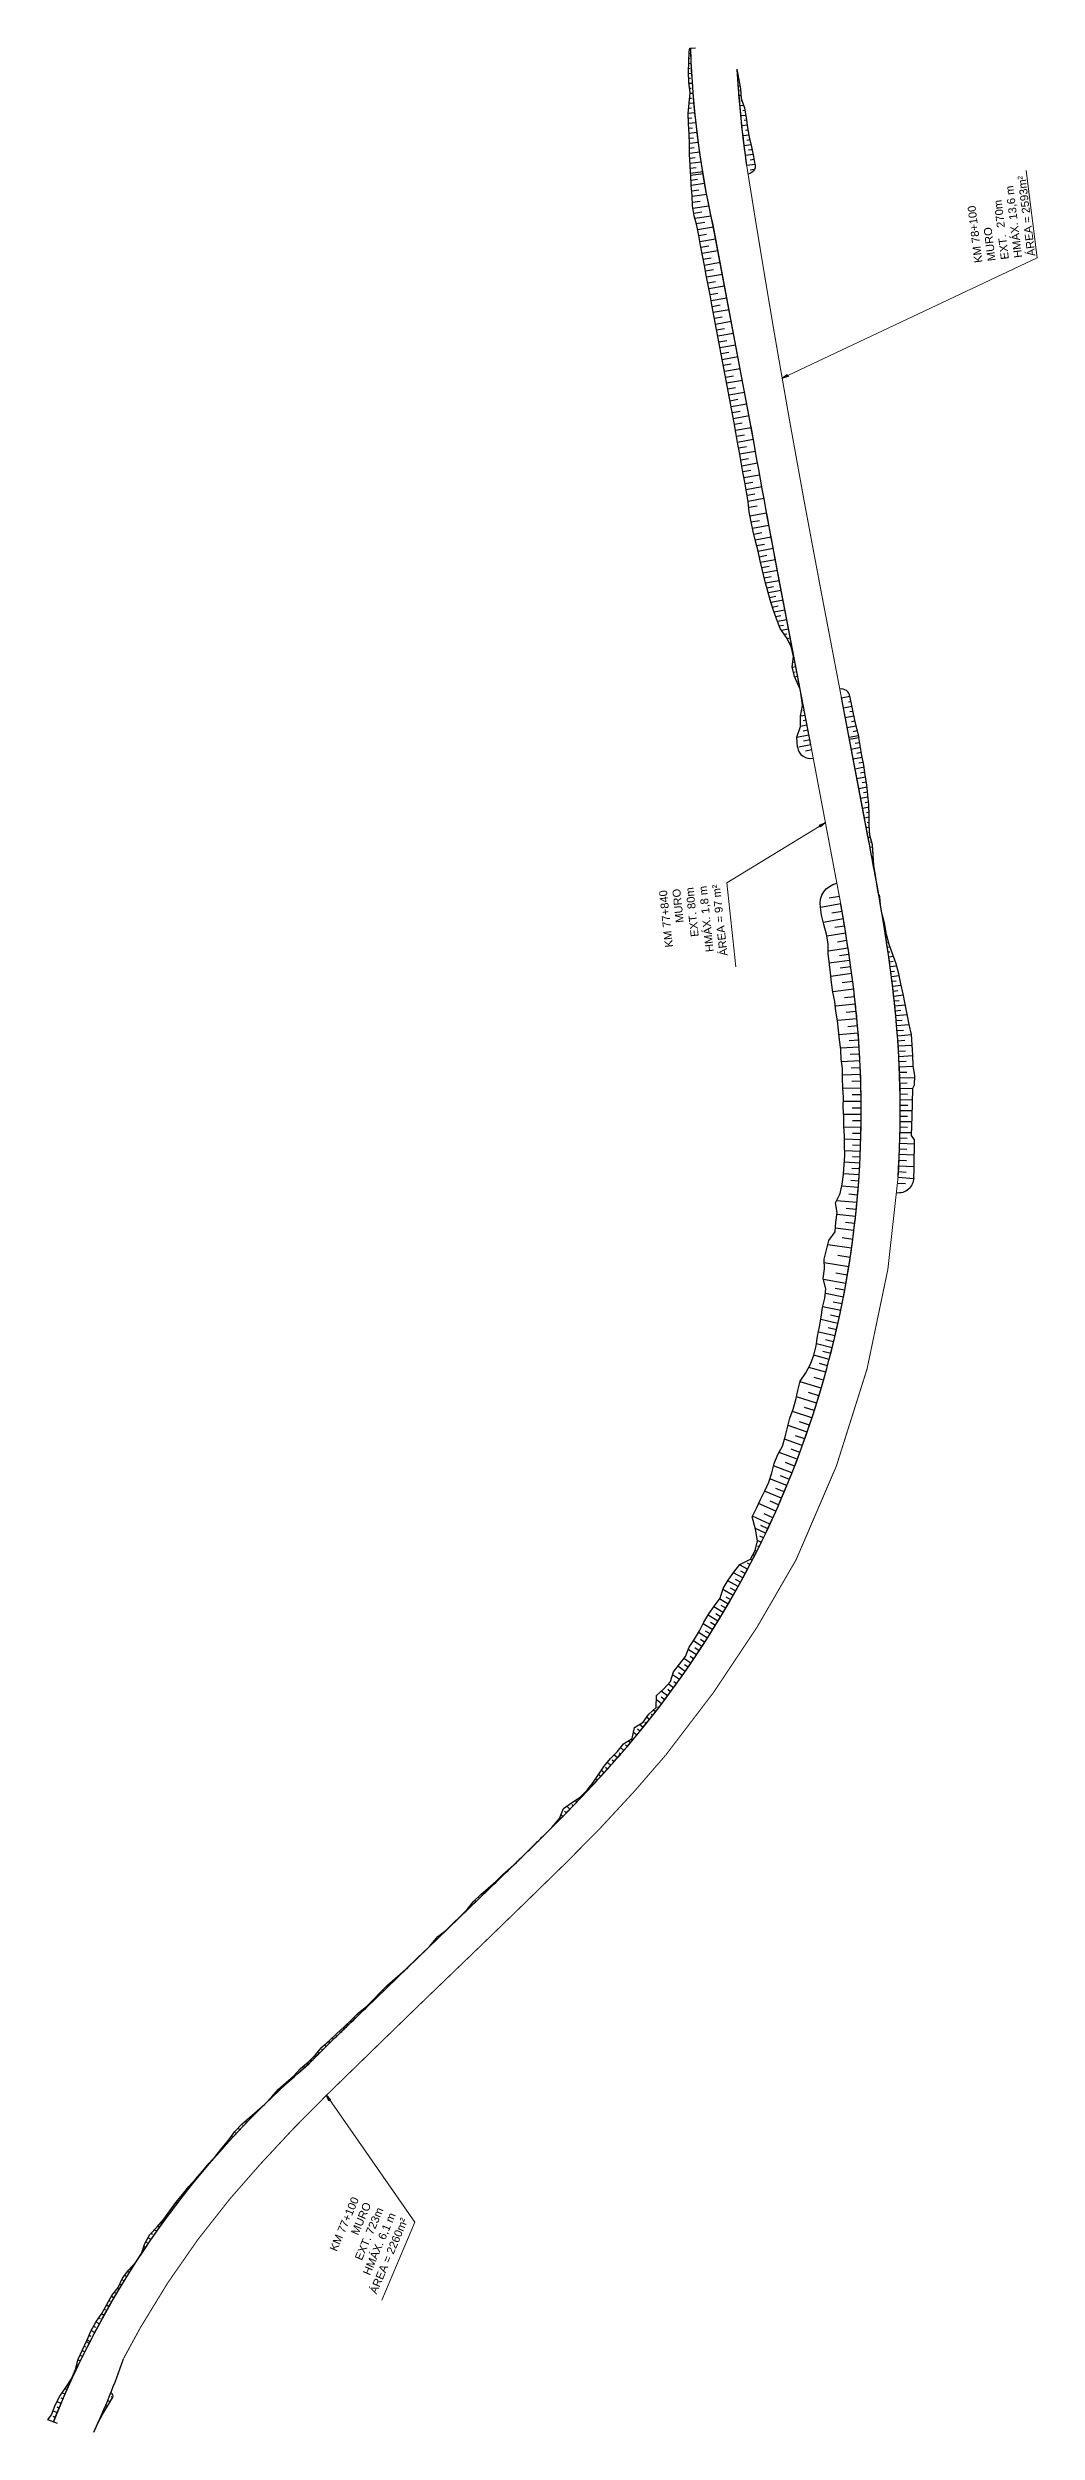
# Model space of a CAD drawing. Header units: metres. Extents: x 288738 to 324331, y 7399322 to 7465117.
# Drawn here: x 300491 to 300986, y 7446631 to 7447823 of the extents above; entities that cross this region are included whole.
import ezdxf

# ---------------------------------------------------------------- set-up
doc = ezdxf.new("R2010")
doc.units = ezdxf.units.M
doc.header["$LTSCALE"] = 10
for name, color, linetype in [('F-HZ-ATERRO-TALUDE', 110, 'Continuous'), ('F-HZ-MUROS', 210, 'Continuous'), ('F-HZ-PIANO-CORTE', 10, 'Continuous'), ('F-HZ-TALUDE', 2, 'Continuous')]:
    doc.layers.add(name, color=color, linetype=linetype)
doc.layers.add('U-HZ-TEXTO-MUROS', color=2, linetype='Continuous', lineweight=0)
doc.styles.add('ARIAL', font='arial.ttf')
doc.styles.add('DIM', font='arial.ttf', dxfattribs={"width": 0.8})
doc.dimstyles.new('U-1_2000', dxfattribs={"dimscale": 2, "dimtxt": 1.5, "dimasz": 0.75, "dimexe": 0.75, "dimexo": 0.75, "dimgap": 0.25, "dimtad": 1, "dimzin": 4, "dimtxsty": 'DIM', "dimblk": 'ARCHTICK', "dimcen": 0.7, "dimdle": 0.75, "dimclrd": 256, "dimclre": 256, "dimclrt": 256, "dimaunit": 1, "dimadec": 3, "dimazin": 2, "dimtfac": 1, "dimtofl": 0, "dimtmove": 0, "dimatfit": 3, "dimldrblk": 'CLOSEDBLANK', "dimfxl": 0, "dimtolj": 1, "dimtzin": 0, "dimlwd": -1, "dimlwe": -1, "dimarcsym": 0})

# ---------------------------------------------------------------- blocks, each defined once
blk = doc.blocks.new('_ArchTick')
at = {"color": 0, "linetype": 'ByBlock', "const_width": 0.15}
blk.add_lwpolyline([(-0.5, -0.5), (0.5, 0.5)], dxfattribs=at)

msp = doc.modelspace()

# ---------------------------------------------------------------- linework, layer by layer
at = {"layer": 'F-HZ-ATERRO-TALUDE', "linetype": 'Continuous', "lineweight": -3}
for p, q in [((300869.865, 7447488.953), (300867.555, 7447488.511)), ((300868.37, 7447496.77), (300868.276, 7447496.752)), ((300868.84, 7447494.315), (300868.513, 7447494.252)), ((300868.926, 7447493.864), (300868.57, 7447493.796)), ((300869.395, 7447491.409), (300868.726, 7447491.28)), ((300870.335, 7447486.498), (300868.938, 7447486.23)), ((300871.743, 7447479.131), (300865.723, 7447477.98)), ((300872.683, 7447474.22), (300866.662, 7447473.069)), ((300870.804, 7447484.042), (300867.504, 7447483.411)), ((300871.274, 7447481.587), (300868.937, 7447481.14)), ((300872.213, 7447476.676), (300869.037, 7447476.068)), ((300873.155, 7447471.749), (300869.979, 7447471.141)), ((300887.691, 7447394.711), (300877.519, 7447392.924)), ((300887.024, 7447398.473), (300881.872, 7447397.585)), ((300888.346, 7447390.946), (300883.194, 7447390.057)), ((300907.217, 7447398.316), (300906.867, 7447398.255)), ((300907.3, 7447397.396), (300907.025, 7447397.348)), ((300907.523, 7447394.897), (300907.488, 7447394.891)), ((300888.987, 7447387.178), (300878.938, 7447385.481)), ((300890.155, 7447380.11), (300880.726, 7447378.589)), ((300889.576, 7447383.645), (300884.724, 7447382.843)), ((300908.657, 7447387.779), (300908.966, 7447387.831)), ((300909.063, 7447385.318), (300909.287, 7447385.354)), ((300909.463, 7447382.853), (300909.974, 7447382.935)), ((300909.857, 7447380.386), (300910.118, 7447380.427)), ((300891.322, 7447372.667), (300881.391, 7447371.153)), ((300892.252, 7447366.416), (300881.798, 7447365.012)), ((300890.749, 7447376.39), (300886.03, 7447375.649)), ((300891.798, 7447369.495), (300887.079, 7447368.753)), ((300910.242, 7447377.926), (300910.93, 7447378.033)), ((300910.619, 7447375.474), (300911.106, 7447375.548)), ((300911.034, 7447373.163), (300912.323, 7447373.337)), ((300911.361, 7447370.714), (300912.266, 7447370.834)), ((300911.699, 7447368.266), (300914.054, 7447368.586)), ((300893.157, 7447359.887), (300882.703, 7447358.483)), ((300892.697, 7447363.247), (300887.455, 7447362.575)), ((300893.671, 7447355.984), (300888.428, 7447355.312)), ((300912.026, 7447365.818), (300913.836, 7447366.057)), ((300912.363, 7447363.37), (300915.692, 7447363.821)), ((300912.69, 7447360.921), (300914.5, 7447361.16)), ((300913.01, 7447358.471), (300916.894, 7447358.969)), ((300913.318, 7447356.013), (300915.359, 7447356.267)), ((300894.16, 7447352.077), (300883.738, 7447350.809)), ((300895.016, 7447344.597), (300885.036, 7447343.516)), ((300894.599, 7447348.338), (300889.552, 7447347.757)), ((300913.62, 7447353.557), (300917.909, 7447354.073)), ((300913.907, 7447351.102), (300916.166, 7447351.364)), ((300914.19, 7447348.649), (300918.936, 7447349.179)), ((300914.455, 7447346.194), (300916.943, 7447346.462)), ((300914.717, 7447343.742), (300919.929, 7447344.279)), ((300895.764, 7447337.273), (300885.991, 7447336.352)), ((300895.402, 7447340.936), (300890.432, 7447340.432)), ((300896.085, 7447333.683), (300891.235, 7447333.261)), ((300914.959, 7447341.292), (300917.7, 7447341.562)), ((300915.2, 7447338.845), (300920.947, 7447339.384)), ((300915.419, 7447336.391), (300918.401, 7447336.657)), ((300915.639, 7447333.941), (300921.821, 7447334.461)), ((300915.841, 7447331.39), (300919.13, 7447331.65)), ((300896.383, 7447330.091), (300886.802, 7447329.329)), ((300896.889, 7447323.15), (300887.63, 7447322.546)), ((300896.649, 7447326.622), (300891.934, 7447326.28)), ((300897.1, 7447319.679), (300892.439, 7447319.407)), ((300916.042, 7447328.843), (300923.009, 7447329.358)), ((300916.219, 7447326.276), (300919.695, 7447326.515)), ((300916.396, 7447323.708), (300923.337, 7447324.152)), ((300916.55, 7447321.091), (300920.059, 7447321.297)), ((300916.702, 7447318.474), (300923.783, 7447318.853)), ((300897.29, 7447316.206), (300888.027, 7447315.733)), ((300897.589, 7447309.423), (300888.543, 7447309.087)), ((300897.456, 7447312.815), (300892.967, 7447312.617)), ((300916.83, 7447315.869), (300920.35, 7447316.04)), ((300916.954, 7447313.266), (300923.997, 7447313.571)), ((300917.061, 7447310.516), (300920.723, 7447310.655)), ((300917.161, 7447307.766), (300924.636, 7447308.009)), ((300897.798, 7447302.626), (300888.734, 7447302.415)), ((300897.904, 7447295.951), (300889.003, 7447295.865)), ((300897.703, 7447306.025), (300893.163, 7447305.888)), ((300897.862, 7447299.289), (300893.423, 7447299.216)), ((300917.238, 7447305.084), (300920.889, 7447305.183)), ((300917.306, 7447302.4), (300923.663, 7447302.54)), ((300917.358, 7447299.624), (300921.098, 7447299.685)), ((300917.396, 7447296.845), (300923.539, 7447296.913)), ((300897.925, 7447289.411), (300889.204, 7447289.443)), ((300897.861, 7447282.993), (300889.304, 7447283.136)), ((300897.928, 7447292.681), (300893.439, 7447292.668)), ((300897.901, 7447286.202), (300893.595, 7447286.246)), ((300917.369, 7447283.212), (300921.114, 7447283.153)), ((300917.399, 7447285.938), (300923.296, 7447285.877)), ((300917.421, 7447294.117), (300921.151, 7447294.139)), ((300917.424, 7447288.664), (300921.074, 7447288.645)), ((300917.426, 7447291.39), (300923.418, 7447291.392)), ((300897.716, 7447276.846), (300889.521, 7447277.087)), ((300897.506, 7447270.942), (300889.636, 7447271.268)), ((300897.624, 7447273.894), (300893.603, 7447274.036)), ((300897.797, 7447279.919), (300893.613, 7447280.016)), ((300917.078, 7447272.29), (300920.789, 7447272.152)), ((300917.169, 7447275.055), (300924.52, 7447274.822)), ((300917.254, 7447277.772), (300920.891, 7447277.675)), ((300917.313, 7447280.487), (300923.175, 7447280.364)), ((300896.885, 7447259.207), (300889.057, 7447259.72)), ((300896.891, 7447259.296), (300889.074, 7447259.806)), ((300897.234, 7447265.161), (300889.528, 7447265.572)), ((300897.069, 7447262.228), (300893.2, 7447262.458)), ((300897.381, 7447268.051), (300893.516, 7447268.234)), ((300916.525, 7447260.921), (300920.431, 7447260.688)), ((300916.69, 7447263.816), (300924.424, 7447263.399)), ((300916.836, 7447266.669), (300920.624, 7447266.486)), ((300916.964, 7447269.526), (300924.444, 7447269.207)), ((300896.435, 7447252.998), (300888.16, 7447253.646)), ((300896.126, 7447249.191), (300891.797, 7447249.564)), ((300896.666, 7447256.102), (300892.645, 7447256.391)), ((300916.18, 7447255.13), (300920.086, 7447254.898)), ((300916.349, 7447258.025), (300924.189, 7447257.513)), ((300895.779, 7447245.387), (300885.638, 7447246.34)), ((300895.072, 7447238.395), (300885.756, 7447239.406)), ((300894.686, 7447234.935), (300890.002, 7447235.477)), ((300895.436, 7447241.89), (300890.456, 7447242.394)), ((300893.09, 7447222.554), (300881.206, 7447224.236)), ((300894.27, 7447231.478), (300885.055, 7447232.61)), ((300893.7, 7447227.013), (300888.436, 7447227.709)), ((300891.698, 7447213.349), (300879.443, 7447215.322)), ((300892.416, 7447217.948), (300886.262, 7447218.879)), ((300890.272, 7447204.936), (300879.072, 7447206.94)), ((300889.011, 7447198.185), (300880.021, 7447199.924)), ((300889.654, 7447201.558), (300884.821, 7447202.458)), ((300891.003, 7447209.139), (300885.214, 7447210.123)), ((300887.654, 7447191.401), (300878.623, 7447193.281)), ((300886.969, 7447188.186), (300882.57, 7447189.133)), ((300888.344, 7447194.791), (300883.937, 7447195.676)), ((300884.839, 7447178.737), (300876.534, 7447180.696)), ((300886.269, 7447184.975), (300877.712, 7447186.876)), ((300884.134, 7447175.779), (300880.054, 7447176.768)), ((300885.567, 7447181.853), (300881.366, 7447182.815)), ((300881.93, 7447167.03), (300874.216, 7447169.051)), ((300883.408, 7447172.826), (300875.538, 7447174.785)), ((300881.078, 7447163.837), (300877.077, 7447164.914)), ((300882.674, 7447169.926), (300878.801, 7447170.916)), ((300877.933, 7447152.671), (300867.322, 7447155.799)), ((300880.207, 7447160.649), (300871.713, 7447162.997)), ((300879.086, 7447156.655), (300874.366, 7447158.003)), ((300873.266, 7447137.736), (300863.509, 7447140.954)), ((300875.622, 7447145.072), (300865.514, 7447148.231)), ((300874.457, 7447141.4), (300869.54, 7447142.979)), ((300876.793, 7447148.867), (300871.55, 7447150.459)), ((300870.843, 7447130.573), (300861.318, 7447133.879)), ((300869.667, 7447127.23), (300865.072, 7447128.862)), ((300872.071, 7447134.149), (300867.138, 7447135.818)), ((300865.938, 7447117.085), (300856.883, 7447120.527)), ((300868.47, 7447123.894), (300859.588, 7447127.122)), ((300867.221, 7447120.483), (300862.905, 7447122.088)), ((300860.701, 7447103.893), (300852.293, 7447107.372)), ((300863.268, 7447110.217), (300854.138, 7447113.846)), ((300861.999, 7447107.049), (300857.615, 7447108.828)), ((300864.614, 7447113.646), (300859.999, 7447115.441)), ((300855.188, 7447091.088), (300846.578, 7447094.941)), ((300858.036, 7447097.564), (300849.625, 7447101.183)), ((300856.623, 7447094.321), (300852.34, 7447096.201)), ((300859.378, 7447100.725), (300855.238, 7447102.472)), ((300852.232, 7447084.598), (300843.61, 7447088.608)), ((300850.101, 7447080.075), (300844.99, 7447082.516)), ((300851.168, 7447082.336), (300847.669, 7447083.984)), ((300853.722, 7447087.838), (300849.419, 7447089.801)), ((300844.567, 7447068.867), (300844.137, 7447069.086)), ((300845.701, 7447071.095), (300844.965, 7447071.465)), ((300847.924, 7447075.574), (300845.964, 7447076.534)), ((300846.813, 7447073.334), (300846.153, 7447073.662)), ((300849.013, 7447077.824), (300847.253, 7447078.676)), ((300836.352, 7447053.416), (300831.237, 7447056.255)), ((300838.757, 7447057.8), (300834.016, 7447060.369)), ((300837.556, 7447055.607), (300835.086, 7447056.961)), ((300841.117, 7447062.208), (300837.129, 7447064.316)), ((300839.938, 7447060.003), (300837.75, 7447061.174)), ((300842.275, 7447064.423), (300840.998, 7447065.09)), ((300843.431, 7447066.64), (300842.405, 7447067.169)), ((300831.409, 7447044.723), (300827.088, 7447047.239)), ((300833.903, 7447049.057), (300828.781, 7447051.969)), ((300832.658, 7447046.889), (300830.337, 7447048.224)), ((300835.129, 7447051.235), (300832.545, 7447052.687)), ((300823.665, 7447031.878), (300818.883, 7447034.861)), ((300826.29, 7447036.133), (300821.332, 7447039.156)), ((300824.981, 7447034.003), (300822.53, 7447035.515)), ((300828.872, 7447040.415), (300824.144, 7447043.232)), ((300827.584, 7447038.272), (300825.147, 7447039.741)), ((300830.143, 7447042.567), (300827.877, 7447043.902)), ((300815.531, 7447019.275), (300811.452, 7447021.997)), ((300818.285, 7447023.448), (300814.005, 7447026.241)), ((300816.913, 7447021.358), (300814.774, 7447022.77)), ((300820.997, 7447027.649), (300816.628, 7447030.437)), ((300819.645, 7447025.546), (300817.489, 7447026.938)), ((300822.335, 7447029.761), (300820.066, 7447031.193)), ((300807.016, 7447006.927), (300803.578, 7447009.376)), ((300809.896, 7447011.014), (300806.182, 7447013.604)), ((300808.462, 7447008.967), (300806.566, 7447010.303)), ((300812.735, 7447015.13), (300809.225, 7447017.524)), ((300811.321, 7447013.068), (300809.51, 7447014.317)), ((300814.138, 7447017.199), (300812.308, 7447018.434)), ((300798.127, 7446994.846), (300795.488, 7446996.85)), ((300799.636, 7446996.839), (300797.853, 7446998.179)), ((300801.131, 7446998.843), (300797.935, 7447001.219)), ((300802.619, 7447000.851), (300801.18, 7447001.91)), ((300804.094, 7447002.87), (300801.425, 7447004.812)), ((300805.561, 7447004.894), (300804.17, 7447005.896)), ((300790.443, 7446984.987), (300789.777, 7446985.52)), ((300791.997, 7446986.945), (300790.568, 7446988.077)), ((300793.547, 7446988.906), (300792.833, 7446989.467)), ((300795.082, 7446990.88), (300794.013, 7446991.709)), ((300796.612, 7446992.857), (300796.026, 7446993.307)), ((300779.261, 7446971.526), (300777.601, 7446972.955)), ((300780.891, 7446973.422), (300780.021, 7446974.163)), ((300782.504, 7446975.332), (300781.405, 7446976.259)), ((300784.114, 7446977.244), (300783.81, 7446977.499)), ((300785.708, 7446979.171), (300784.048, 7446980.542)), ((300787.298, 7446981.1), (300786.056, 7446982.115)), ((300788.872, 7446983.042), (300787.025, 7446984.536)), ((300769.338, 7446960.278), (300767.961, 7446961.508)), ((300771.003, 7446962.143), (300770.127, 7446962.918)), ((300772.669, 7446964.008), (300770.967, 7446965.527)), ((300774.333, 7446965.873), (300773.457, 7446966.648)), ((300775.982, 7446967.752), (300774.336, 7446969.195)), ((300777.631, 7446969.631), (300776.86, 7446970.301)), ((300759.113, 7446949.304), (300758.809, 7446949.592)), ((300760.833, 7446951.118), (300760.691, 7446951.251)), ((300762.543, 7446952.941), (300762.164, 7446953.296)), ((300764.251, 7446954.767), (300764.004, 7446954.996)), ((300765.947, 7446956.603), (300765.168, 7446957.299)), ((300767.642, 7446958.441), (300766.814, 7446959.174)), ((300748.686, 7446938.52), (300747.827, 7446939.365)), ((300750.439, 7446940.303), (300749.621, 7446941.104)), ((300752.183, 7446942.094), (300750.631, 7446943.604)), ((300753.925, 7446943.887), (300753.311, 7446944.481)), ((300755.659, 7446945.688), (300754.837, 7446946.478)), ((300757.391, 7446947.491), (300757.194, 7446947.68)), ((300745.172, 7446934.964), (300745.045, 7446935.089)), ((300746.932, 7446936.739), (300746.811, 7446936.858)), ((300662.699, 7446854.821), (300662.313, 7446855.221)), ((300664.496, 7446856.559), (300664.344, 7446856.716)), ((300650.115, 7446842.659), (300649.97, 7446842.81)), ((300651.913, 7446844.397), (300651.677, 7446844.641)), ((300653.71, 7446846.134), (300653.602, 7446846.247)), ((300655.508, 7446847.872), (300655.224, 7446848.166)), ((300657.306, 7446849.609), (300657.109, 7446849.812)), ((300659.103, 7446851.346), (300658.67, 7446851.795)), ((300660.901, 7446853.084), (300660.681, 7446853.311)), ((300637.545, 7446830.484), (300636.945, 7446831.104)), ((300639.338, 7446832.226), (300639.066, 7446832.507)), ((300641.133, 7446833.967), (300640.606, 7446834.512)), ((300642.928, 7446835.706), (300642.664, 7446835.98)), ((300644.724, 7446837.445), (300644.202, 7446837.985)), ((300646.521, 7446839.184), (300646.266, 7446839.448)), ((300648.318, 7446840.922), (300647.898, 7446841.356)), ((300625.048, 7446818.233), (300624.749, 7446818.539)), ((300626.827, 7446819.99), (300626.118, 7446820.716)), ((300628.607, 7446821.745), (300628.182, 7446822.181)), ((300630.391, 7446823.497), (300629.574, 7446824.337)), ((300632.176, 7446825.247), (300631.824, 7446825.61)), ((300633.964, 7446826.995), (300633.306, 7446827.673)), ((300635.753, 7446828.741), (300635.432, 7446829.073)), ((300615.863, 7446809.762), (300615.451, 7446810.175)), ((300617.731, 7446811.423), (300617.438, 7446811.719)), ((300619.601, 7446813.082), (300619.001, 7446813.69)), ((300621.472, 7446814.741), (300621.197, 7446815.02)), ((300623.274, 7446816.472), (300622.712, 7446817.044)), ((300599.435, 7446794.39), (300599.418, 7446794.407)), ((300601.226, 7446796.135), (300601.172, 7446796.188)), ((300603.021, 7446797.875), (300602.971, 7446797.924)), ((300604.83, 7446799.601), (300604.583, 7446799.842)), ((300606.643, 7446801.322), (300606.433, 7446801.528)), ((300587.193, 7446781.887), (300586.358, 7446782.657)), ((300588.909, 7446783.705), (300588.502, 7446784.083)), ((300590.643, 7446785.506), (300589.944, 7446786.159)), ((300592.379, 7446787.305), (300592.092, 7446787.575)), ((300594.133, 7446789.087), (300593.726, 7446789.472)), ((300595.888, 7446790.867), (300595.771, 7446790.978)), ((300597.66, 7446792.63), (300597.532, 7446792.752)), ((300578.735, 7446772.684), (300578.607, 7446772.797)), ((300580.41, 7446774.539), (300580.069, 7446774.845)), ((300582.086, 7446776.395), (300581.872, 7446776.588)), ((300583.782, 7446778.232), (300583.145, 7446778.809)), ((300585.478, 7446780.068), (300585.055, 7446780.455)), ((300500.795, 7446651.926), (300500.249, 7446652.171)), ((300501.817, 7446654.208), (300501.102, 7446654.532)), ((300502.846, 7446656.486), (300502.665, 7446656.57)), ((300495.889, 7446640.43), (300493.772, 7446641.309)), ((300496.842, 7446642.741), (300495.784, 7446643.187)), ((300497.815, 7446645.044), (300495.802, 7446645.906)), ((300498.794, 7446647.344), (300497.852, 7446647.754)), ((300499.791, 7446649.637), (300498.264, 7446650.31)), ((300494.939, 7446638.117), (300493.826, 7446638.573))]:
    msp.add_line(p, q, dxfattribs=at)
at = {"layer": 'F-HZ-MUROS'}
for points in [[(300812.261, 7447822.436), (300815.13, 7447822.747)], [(300495.994, 7446634.997), (300491.118, 7446636.961)]]:
    msp.add_lwpolyline(points, dxfattribs=at)
at = {"layer": 'F-HZ-MUROS', "linetype": 'Continuous', "lineweight": -3, "const_width": 0.5}
for points in [[(300887.992, 7447497.978), (300877.661, 7447551.998, -0.00490882), (300854.523, 7447679.759, -0.00294887), (300840.667, 7447763.783, -0.01216151)], [(300916.349, 7447258.025), (300911.245, 7447212.067), (300900.828, 7447162.215), (300885.485, 7447113.652), (300865.372, 7447066.864, -0.00109025), (300865.372, 7447066.864, -0.04746077), (300800.305, 7446969.359, -0.02446173), (300750.548, 7446915.596, -0.00250886), (300690.91, 7446857.75, 0.00161018), (300664.833, 7446832.546), (300630.469, 7446799.12, 0.02255441), (300582.16, 7446747.255, 0.0442051), (300537.479, 7446682.977), (300529.02, 7446667.456)]]:
    msp.add_lwpolyline(points, format="xyb", dxfattribs=at)
msp.add_lwpolyline([(300887.663, 7447394.871), (300872.671, 7447474.202)], dxfattribs=at)
at = {"layer": 'F-HZ-PIANO-CORTE'}
for p, q in [((300811.821, 7447819.921), (300812.741, 7447819.958)), ((300812.246, 7447822.374), (300812.45, 7447822.381)), ((300811.566, 7447809.927), (300813.21, 7447810.021)), ((300811.578, 7447812.426), (300812.328, 7447812.465)), ((300811.628, 7447814.925), (300812.949, 7447814.989)), ((300811.677, 7447807.429), (300812.521, 7447807.481)), ((300811.717, 7447817.424), (300812.279, 7447817.448)), ((300811.815, 7447804.934), (300813.524, 7447805.047)), ((300812.061, 7447797.471), (300813.078, 7447797.552)), ((300812.079, 7447802.448), (300812.892, 7447802.505)), ((300812.284, 7447799.961), (300813.89, 7447800.082)), ((300837.432, 7447803.653), (300836.489, 7447803.586)), ((300836.994, 7447806.125), (300836.654, 7447806.102)), ((300837.929, 7447798.686), (300836.87, 7447798.6)), ((300837.763, 7447801.176), (300837.217, 7447801.134)), ((300838.386, 7447796.221), (300837.732, 7447796.165)), ((300811.459, 7447789.995), (300814.765, 7447790.3)), ((300811.512, 7447787.497), (300813.268, 7447787.666)), ((300811.576, 7447784.997), (300815.286, 7447785.37)), ((300811.649, 7447792.488), (300813.091, 7447792.615)), ((300811.839, 7447794.981), (300814.302, 7447795.187)), ((300839.23, 7447793.792), (300837.296, 7447793.618)), ((300840.355, 7447788.896), (300837.766, 7447788.641)), ((300841.125, 7447783.971), (300838.277, 7447783.667)), ((300839.895, 7447791.353), (300838.71, 7447791.241)), ((300840.765, 7447786.436), (300839.391, 7447786.294)), ((300811.679, 7447782.5), (300813.625, 7447782.702)), ((300811.786, 7447780.002), (300815.858, 7447780.442)), ((300811.884, 7447777.504), (300814.026, 7447777.743)), ((300811.98, 7447775.006), (300816.481, 7447775.525)), ((300812.037, 7447772.506), (300814.426, 7447772.79)), ((300841.932, 7447779.053), (300838.827, 7447778.697)), ((300842.935, 7447774.161), (300839.413, 7447773.732)), ((300841.515, 7447781.51), (300840.031, 7447781.346)), ((300842.409, 7447776.603), (300840.762, 7447776.409)), ((300843.446, 7447771.717), (300841.583, 7447771.484)), ((300812.084, 7447770.007), (300817.154, 7447770.627)), ((300812.181, 7447767.509), (300814.847, 7447767.844)), ((300812.298, 7447765.012), (300817.88, 7447765.731)), ((300812.433, 7447762.515), (300815.347, 7447762.9)), ((300812.576, 7447760.019), (300818.652, 7447760.839)), ((300812.643, 7447759.068), (300818.806, 7447759.907)), ((300843.944, 7447769.273), (300840.034, 7447768.77)), ((300844.928, 7447764.384), (300840.682, 7447763.838)), ((300844.43, 7447766.828), (300842.393, 7447766.56)), ((300844.429, 7447761.813), (300842.393, 7447761.544)), ((300812.791, 7447756.527), (300816.012, 7447756.975)), ((300812.939, 7447753.987), (300819.659, 7447754.939)), ((300813.173, 7447751.251), (300816.661, 7447751.755)), ((300813.397, 7447748.514), (300820.641, 7447749.582)), ((300813.543, 7447745.483), (300817.378, 7447746.06)), ((300813.8, 7447742.462), (300821.798, 7447743.687)), ((300814.137, 7447739.985), (300818.217, 7447740.619)), ((300814.672, 7447737.441), (300822.822, 7447738.758)), ((300815.43, 7447734.806), (300819.661, 7447735.498)), ((300816.099, 7447731.862), (300823.996, 7447733.139)), ((300816.675, 7447728.902), (300820.622, 7447729.548)), ((300817.235, 7447725.941), (300825.128, 7447727.246)), ((300817.795, 7447722.98), (300821.74, 7447723.639)), ((300818.354, 7447720.021), (300826.243, 7447721.351)), ((300818.914, 7447717.062), (300822.857, 7447717.733)), ((300819.473, 7447714.106), (300827.358, 7447715.455)), ((300820.031, 7447711.15), (300823.973, 7447711.829)), ((300820.59, 7447708.196), (300828.473, 7447709.56)), ((300821.148, 7447705.243), (300825.089, 7447705.928)), ((300821.707, 7447702.291), (300829.588, 7447703.664)), ((300822.264, 7447699.341), (300826.205, 7447700.029)), ((300822.822, 7447696.391), (300830.703, 7447697.769)), ((300823.38, 7447693.443), (300827.32, 7447694.132)), ((300823.937, 7447690.496), (300831.818, 7447691.873)), ((300824.495, 7447687.548), (300828.435, 7447688.237)), ((300825.052, 7447684.6), (300832.933, 7447685.978)), ((300825.61, 7447681.652), (300829.55, 7447682.341)), ((300826.167, 7447678.705), (300834.047, 7447680.082)), ((300826.724, 7447675.757), (300830.665, 7447676.446)), ((300827.282, 7447672.809), (300835.162, 7447674.187)), ((300827.839, 7447669.861), (300831.78, 7447670.55)), ((300828.397, 7447666.914), (300836.277, 7447668.291)), ((300828.954, 7447663.966), (300832.895, 7447664.655)), ((300829.512, 7447661.018), (300837.392, 7447662.396)), ((300830.069, 7447658.07), (300834.009, 7447658.759)), ((300830.627, 7447655.123), (300838.507, 7447656.5)), ((300831.184, 7447652.175), (300835.124, 7447652.864)), ((300831.742, 7447649.227), (300839.622, 7447650.605)), ((300832.299, 7447646.279), (300836.239, 7447646.968)), ((300832.857, 7447643.332), (300840.737, 7447644.709)), ((300833.414, 7447640.384), (300837.354, 7447641.073)), ((300833.972, 7447637.436), (300841.852, 7447638.814)), ((300834.519, 7447634.486), (300838.46, 7447635.175)), ((300835.04, 7447631.526), (300842.919, 7447632.91)), ((300835.561, 7447628.567), (300839.5, 7447629.261)), ((300836.083, 7447625.608), (300843.961, 7447627.001)), ((300836.607, 7447622.649), (300840.546, 7447623.348)), ((300837.133, 7447619.691), (300845.009, 7447621.093)), ((300837.661, 7447616.733), (300841.598, 7447617.436)), ((300838.19, 7447613.775), (300846.065, 7447615.187)), ((300838.721, 7447610.817), (300842.658, 7447611.526)), ((300839.254, 7447607.86), (300847.127, 7447609.282)), ((300839.789, 7447604.903), (300843.724, 7447605.616)), ((300840.325, 7447601.947), (300848.196, 7447603.378)), ((300840.863, 7447598.991), (300844.799, 7447599.708)), ((300841.403, 7447596.035), (300849.272, 7447597.475)), ((300841.941, 7447593.079), (300845.876, 7447593.796)), ((300842.28, 7447588.741), (300850.596, 7447590.275)), ((300842.906, 7447585.664), (300847.035, 7447586.429)), ((300843.504, 7447582.582), (300851.737, 7447584.111)), ((300844.144, 7447579.604), (300848.219, 7447580.363)), ((300844.865, 7447576.644), (300852.85, 7447578.138)), ((300845.596, 7447573.849), (300849.488, 7447574.58)), ((300846.34, 7447571.058), (300853.911, 7447572.483)), ((300846.931, 7447568.285), (300850.683, 7447568.994)), ((300847.534, 7447565.515), (300854.961, 7447566.922)), ((300848.153, 7447562.846), (300851.812, 7447563.541)), ((300848.804, 7447560.185), (300855.982, 7447561.552)), ((300849.463, 7447557.665), (300852.965, 7447558.334)), ((300850.134, 7447555.149), (300856.955, 7447556.454)), ((300850.789, 7447552.736), (300854.106, 7447553.371)), ((300851.457, 7447550.327), (300857.891, 7447551.558)), ((300852.137, 7447547.922), (300855.248, 7447548.517)), ((300852.838, 7447545.522), (300858.827, 7447546.667)), ((300853.558, 7447543.128), (300856.426, 7447543.676)), ((300854.338, 7447540.753), (300859.76, 7447541.79)), ((300855.173, 7447538.397), (300857.698, 7447538.88)), ((300856.033, 7447536.05), (300860.687, 7447536.94)), ((300856.918, 7447533.712), (300859.034, 7447534.116)), ((300858.064, 7447531.513), (300861.596, 7447532.188)), ((300859.517, 7447529.478), (300860.77, 7447529.718)), ((300860.887, 7447527.393), (300862.456, 7447527.693)), ((300862.02, 7447525.165), (300862.464, 7447525.25)), ((300863.054, 7447522.901), (300863.361, 7447522.959)), ((300863.409, 7447513.073), (300865.187, 7447513.413)), ((300863.623, 7447520.466), (300863.726, 7447520.486)), ((300863.692, 7447515.547), (300864.216, 7447515.648)), ((300863.969, 7447510.637), (300864.813, 7447510.798)), ((300864.032, 7447518.024), (300864.295, 7447518.074)), ((300864.56, 7447508.211), (300866.125, 7447508.51)), ((300865.618, 7447505.946), (300866.099, 7447506.038)), ((300866.676, 7447503.681), (300867.035, 7447503.749)), ((300892.216, 7447498.318), (300888.079, 7447497.527)), ((300893.186, 7447493.413), (300889.018, 7447492.616)), ((300894.157, 7447488.508), (300889.957, 7447487.705)), ((300892.701, 7447495.866), (300891.507, 7447495.638)), ((300893.672, 7447490.961), (300892.254, 7447490.69)), ((300894.642, 7447486.056), (300893.033, 7447485.748)), ((300895.252, 7447483.627), (300890.896, 7447482.794)), ((300896.589, 7447478.792), (300891.836, 7447477.883)), ((300896.748, 7447477.768), (300892.03, 7447476.866)), ((300895.879, 7447481.202), (300893.816, 7447480.807)), ((300897.131, 7447475.296), (300894.815, 7447474.854)), ((300897.527, 7447472.827), (300892.969, 7447471.955)), ((300898.403, 7447467.904), (300893.909, 7447467.044)), ((300899.391, 7447463.002), (300894.848, 7447462.133)), ((300897.94, 7447470.361), (300895.689, 7447469.93)), ((300898.931, 7447465.459), (300896.655, 7447465.024)), ((300900.14, 7447458.055), (300895.787, 7447457.222)), ((300900.825, 7447453.095), (300896.726, 7447452.311)), ((300899.764, 7447460.528), (300897.541, 7447460.103)), ((300900.519, 7447455.582), (300898.388, 7447455.174)), ((300901.038, 7447450.591), (300899.117, 7447450.223)), ((300901.3, 7447448.095), (300897.666, 7447447.4)), ((300901.826, 7447443.105), (300898.605, 7447442.489)), ((300901.888, 7447438.027), (300899.544, 7447437.578)), ((300901.623, 7447445.612), (300899.879, 7447445.278)), ((300901.877, 7447440.57), (300900.476, 7447440.302)), ((300901.925, 7447432.943), (300900.483, 7447432.667)), ((300901.849, 7447435.474), (300900.931, 7447435.298)), ((300902.563, 7447427.974), (300901.42, 7447427.756)), ((300902.146, 7447430.44), (300901.549, 7447430.326)), ((300903.676, 7447423.094), (300902.352, 7447422.844)), ((300903.23, 7447425.555), (300902.558, 7447425.427)), ((300904, 7447418.065), (300903.278, 7447417.93)), ((300903.834, 7447420.579), (300903.325, 7447420.483)), ((300904.174, 7447415.554), (300903.956, 7447415.513)), ((300904.429, 7447413.058), (300904.195, 7447413.015)), ((300904.795, 7447410.583), (300904.722, 7447410.57)), ((300737.5, 7446927.347), (300737.521, 7446927.326)), ((300739.287, 7446929.095), (300739.292, 7446929.091)), ((300710.186, 7446901.668), (300710.423, 7446901.422)), ((300712.067, 7446903.315), (300712.457, 7446902.911)), ((300713.959, 7446904.948), (300714.105, 7446904.797)), ((300715.814, 7446906.623), (300716.047, 7446906.382)), ((300717.596, 7446908.376), (300717.72, 7446908.248)), ((300719.407, 7446910.099), (300719.639, 7446909.859)), ((300721.272, 7446911.764), (300721.352, 7446911.681)), ((300699.748, 7446890.964), (300699.832, 7446890.877)), ((300701.434, 7446892.803), (300701.706, 7446892.521)), ((300702.969, 7446894.777), (300703.228, 7446894.509)), ((300704.612, 7446896.65), (300705.272, 7446895.967)), ((300706.456, 7446898.339), (300706.762, 7446898.021)), ((300708.31, 7446900.015), (300708.866, 7446899.441)), ((300687.002, 7446879.019), (300687.357, 7446878.653)), ((300689.003, 7446880.518), (300689.072, 7446880.447)), ((300690.912, 7446882.122), (300690.929, 7446882.105)), ((300692.666, 7446883.904), (300692.696, 7446883.873)), ((300694.426, 7446885.679), (300694.523, 7446885.579)), ((300696.199, 7446887.442), (300696.26, 7446887.379)), ((300697.972, 7446889.204), (300698.118, 7446889.053)), ((300677.08, 7446868.72), (300677.033, 7446868.769)), ((300678.877, 7446870.458), (300678.863, 7446870.472)), ((300683.62, 7446875.364), (300683.781, 7446875.197)), ((300685.237, 7446877.271), (300685.403, 7446877.098)), ((300669.395, 7446861.312), (300669.404, 7446861.302)), ((300671.191, 7446863.05), (300671.197, 7446863.045)), ((300566.657, 7446759.041), (300566.874, 7446758.861)), ((300568.324, 7446760.904), (300568.394, 7446760.845)), ((300569.921, 7446762.828), (300570.074, 7446762.698)), ((300571.506, 7446764.761), (300571.596, 7446764.684)), ((300573.19, 7446766.607), (300573.315, 7446766.499)), ((300574.897, 7446768.434), (300574.922, 7446768.412)), ((300556.952, 7446747.606), (300557.531, 7446747.155)), ((300558.514, 7446749.559), (300558.785, 7446749.345)), ((300560.118, 7446751.476), (300560.603, 7446751.09)), ((300561.722, 7446753.394), (300561.936, 7446753.222)), ((300563.357, 7446755.285), (300563.717, 7446754.992)), ((300564.993, 7446757.175), (300565.14, 7446757.055)), ((300547.884, 7446735.668), (300548.578, 7446735.162)), ((300549.473, 7446737.596), (300549.755, 7446737.388)), ((300550.908, 7446739.643), (300551.517, 7446739.189)), ((300552.353, 7446741.683), (300552.676, 7446741.439)), ((300553.871, 7446743.669), (300554.503, 7446743.188)), ((300555.392, 7446745.653), (300555.699, 7446745.416)), ((300539.245, 7446723.599), (300540.104, 7446723.014)), ((300540.234, 7446725.887), (300540.853, 7446725.461)), ((300541.444, 7446728.074), (300542.875, 7446727.078)), ((300542.823, 7446730.137), (300543.552, 7446729.624)), ((300544.555, 7446731.94), (300545.699, 7446731.126)), ((300546.26, 7446733.767), (300546.693, 7446733.456)), ((300531.204, 7446711.125), (300532.025, 7446710.605)), ((300532.818, 7446713.034), (300533.082, 7446712.864)), ((300534.469, 7446714.91), (300534.677, 7446714.775)), ((300535.953, 7446716.914), (300535.991, 7446716.889)), ((300537.308, 7446719.015), (300537.398, 7446718.955)), ((300538.4, 7446721.246), (300538.578, 7446721.126)), ((300522.972, 7446698.715), (300524.329, 7446697.915)), ((300524.505, 7446700.684), (300525.045, 7446700.362)), ((300526.088, 7446702.62), (300526.844, 7446702.163)), ((300527.237, 7446704.823), (300527.681, 7446704.552)), ((300528.266, 7446707.102), (300529.409, 7446706.394)), ((300529.66, 7446709.159), (300530.186, 7446708.829)), ((300516.679, 7446687.923), (300517.439, 7446687.503)), ((300518.083, 7446689.992), (300519.392, 7446689.257)), ((300519.302, 7446692.175), (300519.958, 7446691.802)), ((300520.516, 7446694.36), (300521.838, 7446693.6)), ((300521.743, 7446696.538), (300522.413, 7446696.148)), ((300510.404, 7446676.079), (300511.938, 7446675.286)), ((300510.788, 7446676.926), (300512.358, 7446676.11)), ((300511.825, 7446679.201), (300512.666, 7446678.758)), ((300512.877, 7446681.468), (300514.658, 7446680.519)), ((300514.072, 7446683.664), (300514.952, 7446683.189)), ((300515.276, 7446685.854), (300517.005, 7446684.908)), ((300505.74, 7446664.51), (300506.091, 7446664.341)), ((300506.384, 7446666.926), (300507.498, 7446666.38)), ((300507.346, 7446669.231), (300507.97, 7446668.921)), ((300508.34, 7446671.524), (300509.694, 7446670.844)), ((300509.369, 7446673.803), (300510.092, 7446673.435)), ((300505.097, 7446662.094), (300505.381, 7446661.959)), ((300518.437, 7446639.414), (300518.197, 7446639.519)), ((300519.747, 7446641.565), (300518.968, 7446641.91)), ((300521.06, 7446643.711), (300520.52, 7446643.953)), ((300522.374, 7446645.852), (300521.019, 7446646.47)), ((300523.688, 7446647.989), (300522.873, 7446648.366)), ((300515.123, 7446632.68), (300515.022, 7446632.722)), ((300516.121, 7446634.972), (300516.052, 7446635.001)), ((300517.274, 7446637.196), (300516.969, 7446637.327))]:
    msp.add_line(p, q, dxfattribs=at)
at = {"layer": 'F-HZ-TALUDE'}
msp.add_line((300815.727, 7447733.776), (300814.312, 7447738.691), dxfattribs=at)
at = {"layer": 'F-HZ-TALUDE', "linetype": 'Continuous', "lineweight": -3}
for p, q in [((300736.804, 7446926.667), (300740.354, 7446930.138)), ((300675.819, 7446867.62), (300681.657, 7446873.144)), ((300668.678, 7446860.619), (300672.272, 7446864.095))]:
    msp.add_line(p, q, dxfattribs=at)
for points in [[(300814.312, 7447738.691), (300813.627, 7447743.732), (300813.381, 7447748.846), (300812.942, 7447753.936), (300812.644, 7447759.052), (300812.576, 7447760.019), (300812.338, 7447764.17), (300812.097, 7447769.3), (300812.001, 7447774.45), (300811.804, 7447779.589), (300811.583, 7447784.728), (300811.45, 7447789.878), (300811.846, 7447795.074), (300812.311, 7447800.265), (300811.768, 7447805.376), (300811.54, 7447810.507), (300811.642, 7447815.654), (300811.858, 7447820.798), (300812.261, 7447822.436)], [(300872.686, 7447474.204), (300856.703, 7447557.77), (300855.764, 7447562.691), (300854.83, 7447567.613), (300853.901, 7447572.536), (300852.977, 7447577.46), (300852.057, 7447582.385), (300851.143, 7447587.311), (300850.233, 7447592.237), (300849.329, 7447597.165), (300848.429, 7447602.094), (300847.535, 7447607.023), (300846.645, 7447611.953), (300845.76, 7447616.885), (300844.88, 7447621.817), (300844.005, 7447626.75), (300843.135, 7447631.684), (300842.267, 7447636.618), (300824.59, 7447730.093), (300823.626, 7447735.042), (300822.558, 7447739.98), (300821.542, 7447744.935), (300820.579, 7447749.905), (300819.667, 7447754.89), (300818.809, 7447759.891), (300818.652, 7447760.839), (300818.003, 7447764.906), (300817.25, 7447769.935), (300816.551, 7447774.978), (300815.905, 7447780.035), (300815.314, 7447785.104), (300814.776, 7447790.185), (300814.293, 7447795.278), (300813.865, 7447800.381), (300813.492, 7447805.488), (300813.174, 7447810.599), (300812.912, 7447815.714), (300812.706, 7447820.83), (300812.652, 7447822.449)], [(300844.906, 7447764.383), (300844.143, 7447768.302), (300843.158, 7447773.129), (300842.119, 7447777.95), (300841.297, 7447782.795), (300840.588, 7447787.651), (300839.683, 7447792.487), (300838.025, 7447797.263), (300837.697, 7447802.156), (300835.942, 7447812.07)], [(300835.953, 7447811.88), (300835.944, 7447812.07)], [(300840.689, 7447763.786), (300840.685, 7447763.813), (300840.159, 7447767.784), (300839.538, 7447772.683), (300838.952, 7447777.582), (300838.401, 7447782.48), (300837.888, 7447787.379), (300837.415, 7447792.277), (300836.983, 7447797.176), (300836.594, 7447802.074), (300836.252, 7447806.976), (300835.953, 7447811.88)], [(300840.689, 7447763.786), (300840.685, 7447763.813)], [(300841.46, 7447595.725), (300840.559, 7447600.661), (300839.662, 7447605.598), (300838.771, 7447610.537), (300837.885, 7447615.476), (300837.004, 7447620.416), (300836.127, 7447625.357), (300835.256, 7447630.298), (300834.387, 7447635.24), (300823.236, 7447694.201), (300822.307, 7447699.117), (300821.375, 7447704.043), (300820.442, 7447708.977), (300819.508, 7447713.919), (300818.572, 7447718.871), (300817.634, 7447723.831), (300816.695, 7447728.801), (300815.727, 7447733.776)], [(300867.306, 7447502.331), (300864.494, 7447508.354), (300863.373, 7447513.23), (300864.091, 7447518.458), (300862.954, 7447523.331), (300860.593, 7447527.97), (300857.396, 7447532.45), (300855.599, 7447537.196), (300853.909, 7447541.964), (300852.461, 7447546.778), (300851.095, 7447551.607), (300849.782, 7447556.446), (300848.509, 7447561.31), (300847.375, 7447566.202), (300846.329, 7447571.111), (300845.029, 7447575.972), (300843.84, 7447580.855), (300842.883, 7447585.782), (300841.881, 7447590.7)], [(300865.995, 7447473.007), (300865.719, 7447478.045), (300867.528, 7447483.481), (300867.555, 7447488.577), (300868.583, 7447493.864), (300868.513, 7447494.252), (300867.732, 7447500.107)], [(300904.916, 7447409.107), (300904.004, 7447414.048), (300903.081, 7447418.982), (300902.151, 7447423.909), (300901.215, 7447428.831), (300900.277, 7447433.747), (300899.337, 7447438.659), (300887.992, 7447497.978)], [(300905.01, 7447409.125), (300904.276, 7447414.098), (300903.925, 7447419.14), (300903.607, 7447424.185), (300902.271, 7447429.032), (300901.827, 7447434.043), (300901.905, 7447439.15), (300901.804, 7447444.221), (300901.158, 7447449.188), (300900.731, 7447454.197), (300899.973, 7447459.143), (300899.226, 7447464.091), (300898.171, 7447468.979), (300897.345, 7447473.912), (300896.717, 7447477.966)], [(300910.799, 7447374.302), (300910.031, 7447379.3), (300909.233, 7447384.289), (300908.411, 7447389.27), (300907.565, 7447394.241), (300906.867, 7447398.255), (300906.699, 7447399.205), (300905.815, 7447404.16), (300904.916, 7447409.107)], [(300881.413, 7447369.872), (300881.328, 7447374.797), (300880.56, 7447379.628), (300879.208, 7447384.372), (300878.044, 7447389.152), (300877.496, 7447393.092)], [(300891.518, 7447371.395), (300890.767, 7447376.278), (300889.987, 7447381.161), (300889.179, 7447386.044), (300888.349, 7447390.929), (300887.663, 7447394.871)], [(300907.581, 7447394.244), (300907.217, 7447398.316), (300906.89, 7447399.238)], [(300911.91, 7447374.47), (300910.558, 7447379.383), (300909.738, 7447384.372), (300908.637, 7447389.308)], [(300743.862, 7446933.643), (300747.35, 7446937.16), (300750.819, 7446940.69), (300754.264, 7446944.236), (300757.686, 7446947.799), (300761.081, 7446951.379), (300764.449, 7446954.978), (300767.787, 7446958.599), (300771.093, 7446962.242), (300774.365, 7446965.909), (300777.603, 7446969.6), (300780.803, 7446973.317), (300783.964, 7446977.063), (300787.087, 7446980.839), (300790.172, 7446984.646), (300793.218, 7446988.483), (300796.226, 7446992.351), (300799.196, 7446996.249), (300802.126, 7447000.176), (300805.017, 7447004.133), (300807.868, 7447008.118), (300810.679, 7447012.131), (300813.45, 7447016.173), (300816.18, 7447020.241), (300818.869, 7447024.337), (300821.518, 7447028.46), (300824.124, 7447032.609), (300826.69, 7447036.784), (300829.213, 7447040.984), (300831.695, 7447045.209), (300834.134, 7447049.459), (300836.53, 7447053.733), (300838.883, 7447058.031), (300841.194, 7447062.352), (300843.461, 7447066.696), (300845.684, 7447071.062), (300847.864, 7447075.451), (300850, 7447079.861), (300852.091, 7447084.292), (300854.139, 7447088.744), (300856.141, 7447093.216), (300858.099, 7447097.708), (300860.011, 7447102.219), (300861.879, 7447106.749), (300863.701, 7447111.298), (300865.477, 7447115.865), (300867.208, 7447120.449), (300868.893, 7447125.05), (300870.532, 7447129.668), (300872.124, 7447134.302), (300873.67, 7447138.952), (300875.17, 7447143.616), (300876.622, 7447148.296), (300878.028, 7447152.99), (300879.387, 7447157.698), (300880.699, 7447162.419), (300881.963, 7447167.153), (300883.18, 7447171.899), (300884.35, 7447176.658), (300885.472, 7447181.428), (300886.546, 7447186.208), (300887.572, 7447191), (300888.55, 7447195.801), (300889.481, 7447200.612), (300890.363, 7447205.432), (300891.196, 7447210.26), (300891.982, 7447215.097), (300892.719, 7447219.941), (300893.408, 7447224.793), (300894.048, 7447229.651), (300894.639, 7447234.515), (300895.182, 7447239.385), (300895.676, 7447244.26), (300896.121, 7447249.139), (300896.518, 7447254.023), (300896.865, 7447258.911), (300896.891, 7447259.296), (300897.164, 7447263.802), (300897.414, 7447268.695), (300897.615, 7447273.591), (300897.767, 7447278.489), (300897.87, 7447283.388), (300897.924, 7447288.287), (300897.928, 7447293.187), (300897.884, 7447298.087), (300897.791, 7447302.986), (300897.649, 7447307.884), (300897.458, 7447312.78), (300897.218, 7447317.675), (300896.929, 7447322.566), (300896.591, 7447327.454), (300896.205, 7447332.339), (300895.769, 7447337.221), (300895.287, 7447342.103), (300894.757, 7447346.985), (300894.187, 7447351.867), (300893.575, 7447356.749), (300892.925, 7447361.631), (300892.238, 7447366.513), (300891.518, 7447371.395)], [(300916.634, 7447262.71), (300916.893, 7447267.799), (300917.102, 7447272.889), (300917.26, 7447277.982), (300917.367, 7447283.076), (300917.423, 7447288.17), (300917.428, 7447293.265), (300917.382, 7447298.36), (300917.286, 7447303.454), (300917.138, 7447308.547), (300916.939, 7447313.638), (300916.69, 7447318.727), (300916.389, 7447323.813), (300916.038, 7447328.896), (300915.636, 7447333.975), (300915.181, 7447339.049), (300914.681, 7447344.113), (300914.134, 7447349.168), (300913.543, 7447354.214), (300912.913, 7447359.251), (300912.242, 7447364.277), (300911.539, 7447369.295), (300910.799, 7447374.302)], [(300769.437, 7446963.732), (300772.613, 7446967.46), (300776.065, 7446970.936), (300779.028, 7446974.83), (300783.453, 7446977.489), (300784.516, 7446982.943), (300788.858, 7446985.699), (300791.712, 7446989.667), (300795.428, 7446992.966), (300795.522, 7446999.019), (300799.179, 7447002.352), (300802.48, 7447005.967), (300804.045, 7447010.824), (300807.006, 7447014.676), (300809.997, 7447018.515), (300811.904, 7447023.08), (300814.588, 7447027.118), (300817.128, 7447031.249), (300819.258, 7447035.633), (300821.715, 7447039.807), (300824.525, 7447043.769), (300827.422, 7447047.69), (300828.923, 7447052.415), (300831.423, 7447056.563), (300834.163, 7447060.585), (300837.232, 7447064.445), (300842.473, 7447067.205), (300844.957, 7447071.428), (300845.99, 7447076.37), (300845.068, 7447082.219), (300843.468, 7447088.31), (300845.538, 7447092.647), (300847.522, 7447097.024), (300849.695, 7447101.321), (300851.793, 7447105.655), (300853.145, 7447110.299), (300854.448, 7447114.951), (300856.269, 7447119.394), (300858.58, 7447123.657), (300859.926, 7447128.283), (300861.094, 7447132.964), (300862.242, 7447137.643), (300863.958, 7447142.127), (300865.225, 7447146.758), (300866.154, 7447151.488), (300867.408, 7447156.113), (300870.284, 7447160.276), (300872.571, 7447164.633), (300874.26, 7447169.169), (300875.401, 7447173.853), (300876.104, 7447178.641), (300877.091, 7447183.355), (300877.927, 7447188.1), (300878.516, 7447192.892), (300879.799, 7447197.539), (300880.246, 7447202.35), (300878.938, 7447207.464), (300879.574, 7447212.208), (300879.369, 7447217.081), (300880.627, 7447221.719), (300881.702, 7447226.394), (300884.928, 7447230.806), (300885.265, 7447235.607), (300885.881, 7447240.374), (300885.092, 7447245.279), (300887.46, 7447249.886), (300888.346, 7447254.645), (300889.001, 7447259.431), (300889.074, 7447259.806), (300889.47, 7447264.233), (300889.678, 7447269.051), (300889.588, 7447273.88), (300889.488, 7447278.704), (300889.288, 7447283.525), (300889.292, 7447288.339), (300888.91, 7447293.151), (300889.074, 7447297.964), (300888.707, 7447302.768), (300888.571, 7447307.575), (300888.483, 7447312.385), (300887.832, 7447317.167), (300887.699, 7447321.974), (300887.119, 7447326.752), (300886.531, 7447331.524), (300885.999, 7447336.301), (300885.294, 7447341.067), (300884.788, 7447345.862), (300883.767, 7447350.604), (300883.077, 7447355.391), (300882.495, 7447360.203)], [(300924.189, 7447257.513), (300924.428, 7447262.273), (300924.408, 7447267.453), (300924.514, 7447272.622), (300924.525, 7447276.719), (300923.142, 7447278.905), (300923.357, 7447288.632), (300923.498, 7447295.05), (300923.663, 7447302.54), (300924.506, 7447304.331), (300924.664, 7447308.803), (300923.945, 7447313.947), (300923.774, 7447319.11), (300923.328, 7447324.258), (300923.005, 7447329.412), (300921.813, 7447334.495), (300920.911, 7447339.588), (300919.851, 7447344.649), (300918.831, 7447349.698), (300917.772, 7447354.727), (300916.733, 7447359.745), (300915.462, 7447364.718)], [(300916.349, 7447258.025), (300916.349, 7447258.025), (300916.634, 7447262.71)], [(300743.262, 7446933.043), (300747.081, 7446937.426), (300749.014, 7446942.454), (300753.1, 7446945.361), (300757.365, 7446948.105), (300760.801, 7446951.643), (300763.941, 7446955.45)], [(300578.693, 7446772.638), (300582.108, 7446776.419), (300585.561, 7446780.159), (300589.052, 7446783.856), (300592.579, 7446787.511), (300596.142, 7446791.124), (300599.74, 7446794.693), (300603.374, 7446798.218), (300607.043, 7446801.701), (300610.746, 7446805.14), (300614.482, 7446808.535), (300618.253, 7446811.887), (300622.023, 7446815.23), (300625.59, 7446818.771), (300629.167, 7446822.297), (300632.75, 7446825.81), (300636.338, 7446829.311), (300639.929, 7446832.801), (300643.523, 7446836.283), (300647.116, 7446839.76), (300650.711, 7446843.235), (300711.831, 7446902.306), (300715.425, 7446905.781), (300719.014, 7446909.253), (300722.597, 7446912.725), (300726.173, 7446916.197), (300729.737, 7446919.673), (300733.29, 7446923.154), (300736.83, 7446926.641), (300740.355, 7446930.137), (300743.862, 7446933.643)], [(300682.113, 7446873.585), (300686.225, 7446878.437), (300690.259, 7446881.458), (300693.767, 7446885.023), (300697.312, 7446888.55), (300700.864, 7446892.07), (300703.964, 7446896.056), (300707.652, 7446899.435), (300711.407, 7446902.745), (300715.197, 7446906.016), (300718.757, 7446909.518), (300725.474, 7446915.518)], [(300614.202, 7446808.817), (300617.617, 7446812.529), (300621.488, 7446815.774), (300624.979, 7446819.395), (300628.272, 7446823.216), (300632.082, 7446826.497), (300635.699, 7446829.97), (300639.404, 7446833.344), (300642.993, 7446836.831), (300646.61, 7446840.284), (300650.463, 7446843.492), (300654.094, 7446846.929), (300657.473, 7446850.629), (300661.056, 7446854.116), (300671.127, 7446862.967)], [(300578.441, 7446772.861), (300581.679, 7446776.807), (300584.706, 7446780.941), (300588.239, 7446784.611), (300592.017, 7446788.04), (300595.933, 7446791.323), (300599.722, 7446794.71), (300603.266, 7446798.324), (300606.585, 7446802.152)], [(300507.594, 7446666.581), (300509.859, 7446671.179), (300512.174, 7446675.751), (300512.358, 7446676.11), (300514.54, 7446680.298), (300516.956, 7446684.818), (300519.422, 7446689.312), (300521.938, 7446693.778), (300524.503, 7446698.216), (300527.118, 7446702.626), (300529.782, 7446707.006), (300532.494, 7446711.357), (300535.254, 7446715.678), (300538.062, 7446719.968), (300540.917, 7446724.227), (300543.82, 7446728.455), (300546.77, 7446732.65), (300549.766, 7446736.812), (300552.808, 7446740.941), (300555.896, 7446745.036), (300559.029, 7446749.097), (300562.205, 7446753.12), (300565.422, 7446757.104), (300568.68, 7446761.048), (300571.978, 7446764.952), (300575.316, 7446768.815), (300578.693, 7446772.638)], [(300505.097, 7446662.094), (300506.442, 7446667.146), (300508.49, 7446671.869), (300510.62, 7446676.556), (300510.788, 7446676.926), (300512.757, 7446681.247), (300515.218, 7446685.768), (300518.118, 7446690.044), (300520.615, 7446694.54), (300523.143, 7446699.02), (300526.433, 7446703.041), (300528.564, 7446707.763), (300531.756, 7446711.827), (300535.184, 7446715.723), (300537.964, 7446720.033), (300539.756, 7446725.023), (300542.259, 7446729.549), (300545.862, 7446733.301), (300549.21, 7446737.22), (300552.159, 7446741.429), (300555.278, 7446745.511), (300558.485, 7446749.525), (300561.779, 7446753.463), (300565.135, 7446757.339), (300568.55, 7446761.157), (300571.793, 7446765.111), (300575.281, 7446768.846)], [(300494.006, 7446635.798), (300495.093, 7446638.498), (300497.046, 7446643.235), (300499.052, 7446647.95), (300501.11, 7446652.643), (300503.22, 7446657.312), (300505.381, 7446661.959), (300507.594, 7446666.581)], [(300491.118, 7446636.961), (300492.975, 7446639.367), (300494.93, 7446644.131), (300497.202, 7446648.757), (300500.152, 7446653.073), (300502.983, 7446657.422)], [(300514.237, 7446630.645), (300516.191, 7446635.132), (300518.469, 7446639.476), (300521.041, 7446643.68), (300523.611, 7446647.869), (300523.688, 7446647.989)]]:
    msp.add_lwpolyline(points, dxfattribs=at)
for points in [[(300872.686, 7447474.204), (300856.632, 7447558.142, -0.00397196), (300842.301, 7447636.438), (300823.811, 7447734.21, -0.04717258), (300812.652, 7447822.449, -0.04717258)], [(300840.69, 7447763.778), (300840.386, 7447766.043), (300839.975, 7447769.204), (300839.577, 7447772.364), (300839.193, 7447775.525), (300838.823, 7447778.685), (300838.469, 7447781.845), (300838.13, 7447785.006), (300837.807, 7447788.166), (300837.502, 7447791.327), (300837.213, 7447794.487), (300836.942, 7447797.654, -0.00668397), (300835.943, 7447812.07, -0.00668397)], [(300916.349, 7447258.025, 0.03870244), (300915.392, 7447336.777), (300915.089, 7447340.04), (300914.765, 7447343.307), (300914.422, 7447346.571), (300914.06, 7447349.83), (300913.681, 7447353.086), (300913.284, 7447356.338), (300912.87, 7447359.586), (300912.441, 7447362.829), (300911.996, 7447366.069), (300911.537, 7447369.305), (300911.064, 7447372.537), (300910.579, 7447375.764), (300910.08, 7447378.989), (300909.57, 7447382.209), (300909.049, 7447385.425), (300908.517, 7447388.638), (300907.976, 7447391.847), (300907.426, 7447395.053), (300906.867, 7447398.255), (300906.301, 7447401.454), (300905.728, 7447404.649), (300905.148, 7447407.842), (300904.563, 7447411.031), (300903.973, 7447414.217), (300903.378, 7447417.401), (300902.78, 7447420.582), (300902.18, 7447423.758), (300901.577, 7447426.935), (300900.972, 7447430.109), (300900.366, 7447433.281), (300899.76, 7447436.451), (300887.992, 7447497.978)], [(300494.006, 7446635.798, -0.1205252), (300621.549, 7446814.756, -0.00163272), (300627.78, 7446820.932, -0.00133333), (300635.756, 7446828.744, -0.00066667), (300640.556, 7446833.409, -0.00033333), (300650.147, 7446842.69), (300712.921, 7446903.36, 0.00033333), (300722.492, 7446912.623, 0.00066666), (300727.255, 7446917.25, 0.00133319), (300735.154, 7446924.987, 0.00166628), (300741.42, 7446931.198, 0.00233137), (300748.867, 7446938.7, 0.00266297), (300755.304, 7446945.314, 0.0033223), (300762.423, 7446952.807, 0.00364913), (300768.792, 7446959.701, 0.00429345), (300775.583, 7446967.289, 0.00460941), (300781.765, 7446974.45, 0.20075173), (300895.971, 7447335.026, 0.00460941), (300895.039, 7447344.441, 0.00429345), (300893.855, 7447354.555, 0.00364913), (300892.616, 7447363.858, 0.0033223), (300891.108, 7447374.083, 0.00266297), (300889.653, 7447383.197, 0.00233137), (300887.882, 7447393.618, 0.00024014), (300887.663, 7447394.871)], [(300514.168, 7446630.674, 0.0278527), (300529.02, 7446667.456)]]:
    msp.add_lwpolyline(points, format="xyb", dxfattribs=at)
at = {"layer": 'F-HZ-TALUDE'}
for points in [[(300844.906, 7447764.383, -0.40915935), (300841.34, 7447759.554, 1.83986451)], [(300892.218, 7447498.319, 0.44291113), (300887.201, 7447502.116, -4.29032084)], [(300865.995, 7447473.007, 0.41704945), (300873.93, 7447467.537, -13.96101623)], [(300877.496, 7447393.092, -0.41023253), (300885.746, 7447405.012, -3.57375911)], [(300924.2, 7447257.747, -0.43643712), (300915.482, 7447250.217, 4.47266788)], [(300523.688, 7446647.989, 0.40178717), (300522.831, 7446650.323, -22.14606208)]]:
    msp.add_lwpolyline(points, format="xyb", dxfattribs=at)
for points in [[(300841.881, 7447590.7), (300841.46, 7447595.725)], [(300892.127, 7447498.768), (300894.703, 7447485.749), (300896.717, 7447477.966)], [(300882.495, 7447360.203), (300881.413, 7447369.872)], [(300915.462, 7447364.718), (300911.91, 7447374.47)], [(300763.941, 7446955.45), (300769.437, 7446963.732)], [(300675.819, 7446867.62), (300671.191, 7446863.05)], [(300675.475, 7446867.169), (300672.272, 7446864.095)], [(300606.585, 7446802.152), (300614.202, 7446808.817)], [(300575.281, 7446768.846), (300578.441, 7446772.861)], [(300502.983, 7446657.422), (300505.097, 7446662.094)]]:
    msp.add_lwpolyline(points, dxfattribs=at)

# ---------------------------------------------------------------- texts
at = {"layer": 'U-HZ-TEXTO-MUROS', "linetype": 'Continuous', "lineweight": -3, "char_height": 4, "style": 'ARIAL'}
for s, insert, attachment_point, rotation in [('KM 78+100\\PMURO \\PEXT.^I270m\\PHMÁX. 13,6 m\\PÁREA = 2593m²', (300985.065, 7447718.756), 7, 97.062916), ('KM 77+840\\PMURO \\PEXT.^I80m\\PHMÁX. 1,8 m\\PÁREA = 97 m²', (300827.317, 7447404.635), 9, 96.183049), ('KM 77+100\\PMURO \\PEXT.^I723m\\PHMÁX. 6,1 m\\PÁREA = 2260m²', (300671.456, 7446736.713), 9, 66.941568)]:
    msp.add_mtext(s, dxfattribs=dict(at, insert=insert, attachment_point=attachment_point, rotation=rotation))

# ---------------------------------------------------------------- leaders
at = {"layer": 'U-HZ-TEXTO-MUROS', "linetype": 'Continuous', "lineweight": -3}
for points in [[(300858.415, 7447657.608), (300985.975, 7447717.762), (300980.428, 7447761.416)], [(300879.884, 7447435.292), (300830.727, 7447405.306), (300835.289, 7447363.189)], [(300630.469, 7446799.12), (300674.759, 7446735.633), (300658.166, 7446696.654)]]:
    msp.add_leader(points, dimstyle='U-1_2000', override={"dimscale": 1, "dimasz": 3}, dxfattribs=at)

doc.saveas('drawing.dxf')
